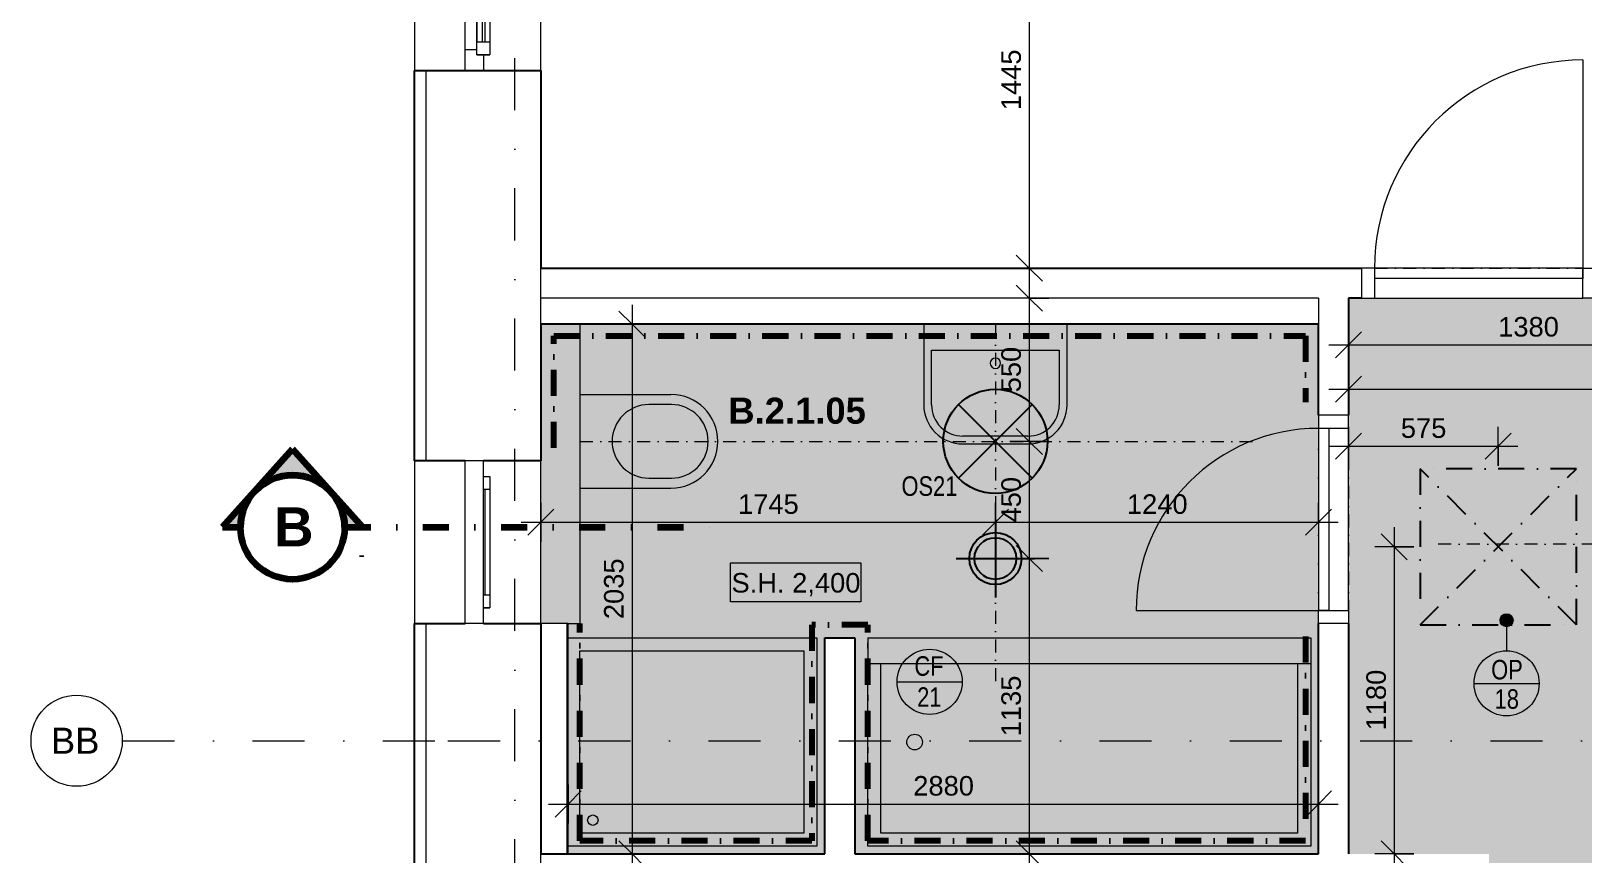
# Model space of a CAD drawing. Header units: millimetres. Extents: x -8336 to 42027, y -1655 to 58543.
# Drawn here: x -8336 to -2379, y 50368 to 53529 of the extents above; entities that cross this region are included whole.
import ezdxf

# ---------------------------------------------------------------- set-up
doc = ezdxf.new("R2010")
doc.units = ezdxf.units.MM
for name, pattern in [('ABMV_DashDot_2_2mm-S0_6mm', [110, 50, -30, 0, -30]), ('HA_DashDot_10mm-S3mm', [500, 200, -150, 0, -150]), ('HA_DashDot_2_2mm-S0_6mm', [110, 50, -30, 0, -30]), ('HA_DashDot_4mm-S1mm', [200, 100, -50, 0, -50]), ('HA_DashDot_6mm-S2mm', [300, 100, -100, 0, -100])]:
    doc.linetypes.add(name, pattern=pattern)
for name, color, linetype, lineweight in [('-UNDERLAY_I-WALL-____-OTLN', 9, 'Continuous', 9), ('-UNDERLAY_P-SANR-FIXT-OTLN', 9, 'Continuous', 9), ('A-____-____-DIMS', 9, 'Continuous', 5), ('A-____-____-DIMS-50', 9, 'Continuous', 5), ('A-AREA-____-IDEN', 9, 'Continuous', 9), ('A-CLNG-____-IDEN', 9, 'Continuous', 9), ('A-CLNG-____-OTLN', 9, 'Continuous', 9), ('A-CLNG-____-PATT', 9, 'Continuous', 9), ('A-DETL-____-OTLN', 9, 'Continuous', 25), ('A-DOOR-____-MCUT', 9, 'HA_DashDot_2_2mm-S0_6mm', 9), ('A-DOOR-____-OTLN', 9, 'Continuous', 9), ('A-DOOR-FRAM-OTLN', 9, 'Continuous', 9), ('A-FLOR-____-OVHD', 9, 'HA_DashDot_4mm-S1mm', 25), ('A-GENM-____-IDEN', 9, 'Continuous', 9), ('A-GENM-____-OTLN', 9, 'Continuous', 9), ('A-GLAZ-____-MCUT', 9, 'Continuous', 5), ('A-GLAZ-____-OTLN', 9, 'Continuous', 5), ('A-WALL-____-MCUT', 9, 'Continuous', 25), ('A-WALL-____-OTLN', 9, 'Continuous', 9), ('E-LITE-EQPM-IDEN', 9, 'Continuous', 9), ('E-LITE-EQPM-OTLN', 9, 'Continuous', 9), ('G-____-____-DIMS', 9, 'Continuous', 5), ('G-____-____-SYMB', 9, 'Continuous', 5), ('I-WALL-____-MCUT', 9, 'Continuous', 25), ('M-HVAC-CDFF-OTLN', 9, 'Continuous', 9), ('S-GRID-____-IDEN', 9, 'Continuous', 9), ('S-GRID-____-OTLN', 9, 'Continuous', 5)]:
    doc.layers.add(name, color=color, linetype=linetype, lineweight=lineweight)
doc.styles.add('Arial', font='arial.ttf', dxfattribs={"height": 100})
doc.styles.add('Arial_1', font='arial.ttf', dxfattribs={"height": 75})
doc.styles.add('Arial_2', font='arial.ttf', dxfattribs={"width": 0.8, "height": 75})
doc.styles.add('Arial_3', font='arial.ttf', dxfattribs={"height": 50})
doc.styles.add('Arial_B', font='arialbd.ttf', dxfattribs={"height": 100})
doc.styles.add('Arial_B_1', font='arialbd.ttf', dxfattribs={"height": 150})
doc.dimstyles.new('Inner_Dimensions', dxfattribs={"dimscale": 304.8, "dimtxt": 76.519455, "dimasz": 0.328084, "dimexe": 0.246063, "dimexo": 0.0625, "dimgap": 0.032808, "dimtad": 1, "dimdec": 0, "dimzin": 0, "dimdsep": 46, "dimtxsty": 'Arial_1', "dimblk1": 'OBLIQUE', "dimblk2": 'OBLIQUE', "dimsah": 1, "dimcen": 0.09, "dimdle": 0.246063, "dimazin": 0, "dimtfac": 1, "dimtdec": 4, "dimtix": 1, "dimtmove": 0, "dimatfit": 3, "dimfxl": 0.246063, "dimfxlon": 1, "dimtvp": 1, "dimtolj": 1, "dimtzin": 0, "dimlwd": 9, "dimlwe": 9, "dimarcsym": 2})

# ---------------------------------------------------------------- blocks, each defined once
blk = doc.blocks.new('ABMV_Bathtub_Generic - 800_1700-1419220-DPS_B - 2NP')
at = {"layer": '-UNDERLAY_P-SANR-FIXT-OTLN', "color": 254}
for p, q in [((100, 1700), (800, 1700)), ((100, 1700), (800, 1700)), ((800, 1700), (800, 0)), ((800, 1700), (800, 0)), ((100, 1650), (750, 1650)), ((100, 1650), (750, 1650)), ((750, 1650), (750, 50)), ((750, 1650), (750, 50)), ((750, 50), (100, 50)), ((750, 50), (100, 50)), ((800, 0), (100, 0)), ((800, 0), (100, 0))]:
    blk.add_line(p, q, dxfattribs=at)
blk.add_circle((400, 180), 30, dxfattribs=at)
blk = doc.blocks.new('ABMV_ShowerBasin_Generic - 800x960-1545186-DPS_B - 2NP')
at = {"layer": '-UNDERLAY_P-SANR-FIXT-OTLN', "color": 254}
for p, q in [((0, 800), (960, 800)), ((960, 800), (960, 0)), ((50, 750), (910, 750)), ((50, 50), (50, 750)), ((910, 750), (910, 50)), ((960, 0), (0, 0)), ((910, 50), (50, 50))]:
    blk.add_line(p, q, dxfattribs=at)
blk.add_circle((100, 100), 20, dxfattribs=at)
blk = doc.blocks.new('ABMV_Toilet_WallHung - Default-1991236-DPS_B - 2NP')
at = {"layer": '-UNDERLAY_P-SANR-FIXT-OTLN', "color": 254}
for p, q in [((-55, 75), (-55, 424.6)), ((-16.3, 426.2), (-16.3, 340.3)), ((266.3, 340.3), (266.3, 426.2)), ((305, 75), (305, 424.6))]:
    blk.add_line(p, q, dxfattribs=at)
for centre, radius, start, end in [((125, 424.6), 180, 0, 180), ((125, 426.2), 141.3, 360, 180), ((125, 340.3), 141.3, 180, 360)]:
    blk.add_arc(centre, radius, start, end, dxfattribs=at)
blk = doc.blocks.new('ABMV_WashBasin_Generic - 550x460-1959867-DPS_B - 2NP')
at = {"layer": '-UNDERLAY_P-SANR-FIXT-OTLN', "color": 254}
for p, q in [((250, 510), (0, 510)), ((0, 480), (250, 480)), ((-150, 360), (-150, 50)), ((-120, 150), (-120, 360)), ((370, 360), (370, 150)), ((400, 50), (400, 360)), ((370, 150), (-120, 150)), ((-150, 50), (400, 50))]:
    blk.add_line(p, q, dxfattribs=at)
for centre, radius, start, end in [((0, 360), 150, 90, 180), ((0, 360), 120, 90, 180), ((250, 360), 150, 360, 90), ((250, 360), 120, 360, 90), ((125, 200), 20, 90, 270), ((125, 200), 20, 270, 90)]:
    blk.add_arc(centre, radius, start, end, dxfattribs=at)
blk = doc.blocks.new('HA_WD_SinglePanel - 1000x1500-1670803-DPS_B - 2NP')
at = {"layer": 'A-GLAZ-____-MCUT'}
for p, q in [((-500, 70), (-420, 70)), ((-420, 70), (-420, 25)), ((420, 25), (420, 70)), ((420, 70), (500, 70)), ((-440, 0), (-500, 0)), ((-440, -25), (-440, 25)), ((-440, 25), (-390, 25)), ((-390, 25), (-390, -25)), ((390, 5), (-390, 5)), ((390, -25), (390, 25)), ((390, 25), (440, 25)), ((440, 25), (440, -25)), ((500, 0), (440, 0)), ((-390, -25), (-440, -25)), ((390, -5), (-390, -5)), ((440, -25), (390, -25))]:
    blk.add_line(p, q, dxfattribs=at)
at = {"layer": 'A-GLAZ-____-OTLN'}
for p, q in [((-420, 70), (420, 70)), ((-440, 25), (-440, -25)), ((-440, 25), (440, 25)), ((390, 25), (-390, 25)), ((440, 25), (440, -25)), ((440, -25), (-440, -25)), ((390, -25), (-390, -25))]:
    blk.add_line(p, q, dxfattribs=at)
blk = doc.blocks.new('HA_WD_SinglePanel - 625x1000-1670806-DPS_B - 2NP')
at = {"layer": 'A-GLAZ-____-MCUT'}
for p, q in [((-252.5, -25), (-252.5, 0)), ((-202.5, 0), (-202.5, -25)), ((202.5, -25), (202.5, 0)), ((252.5, 0), (252.5, -25)), ((-202.5, -25), (-252.5, -25)), ((202.5, -5), (-202.5, -5)), ((252.5, -25), (202.5, -25))]:
    blk.add_line(p, q, dxfattribs=at)
at = {"layer": 'A-GLAZ-____-OTLN'}
for p, q in [((-312.5, 0), (-312.5, 70)), ((-312.5, 70), (312.5, 70)), ((312.5, 0), (312.5, 70)), ((-312.5, 0), (312.5, 0)), ((-252.5, 0), (-252.5, -25)), ((252.5, 0), (252.5, -25)), ((252.5, -25), (-252.5, -25)), ((202.5, -25), (-202.5, -25))]:
    blk.add_line(p, q, dxfattribs=at)
blk = doc.blocks.new('HA_DR_Single_Swing_Solid - In_BJ_800x2100-2124336-DPS_B - 2NP')
at = {"layer": 'A-DOOR-____-MCUT'}
for p, q in [((-400, 57.5), (400, 57.5)), ((-400, -57.5), (400, -57.5))]:
    blk.add_line(p, q, dxfattribs=at)
at = {"layer": 'A-DOOR-____-OTLN', "lineweight": 5}
blk.add_line((400, 857.5), (400, 57.5), dxfattribs=at)
at = {"layer": 'A-DOOR-____-OTLN'}
for p, q in [((400, 57.5), (-400, 57.5)), ((-400, 57.5), (-400, 17.5)), ((400, 17.5), (-400, 17.5)), ((400, 57.5), (400, 17.5))]:
    blk.add_line(p, q, dxfattribs=at)
at = {"layer": 'A-DOOR-____-OTLN', "lineweight": 5}
blk.add_arc((400, 57.5), 800, 90, 180, dxfattribs=at)
at = {"layer": 'A-DOOR-FRAM-OTLN'}
for p, q in [((-450, 57.5), (-450, -57.5)), ((-400, 57.5), (-450, 57.5)), ((-400, 57.5), (-400, -57.5)), ((400, -57.5), (400, 57.5)), ((400, 57.5), (450, 57.5)), ((450, 57.5), (450, -57.5)), ((-450, -57.5), (-400, -57.5)), ((-400, -57.5), (400, -57.5)), ((450, -57.5), (400, -57.5))]:
    blk.add_line(p, q, dxfattribs=at)
blk = doc.blocks.new('HA_DR_Single_Swing_Solid - In_BJ_700x2100-2124342-DPS_B - 2NP')
at = {"layer": 'A-DOOR-____-MCUT'}
for p, q in [((-350, 57.5), (350, 57.5)), ((-350, -57.5), (350, -57.5))]:
    blk.add_line(p, q, dxfattribs=at)
at = {"layer": 'A-DOOR-____-OTLN'}
for p, q in [((-350, -17.5), (-350, -57.5)), ((-350, -17.5), (350, -17.5)), ((-350, -57.5), (350, -57.5)), ((350, -17.5), (350, -57.5))]:
    blk.add_line(p, q, dxfattribs=at)
at = {"layer": 'A-DOOR-____-OTLN', "lineweight": 5}
blk.add_line((350, -757.5), (350, -57.5), dxfattribs=at)
blk.add_arc((350, -57.5), 700, 180, 270, dxfattribs=at)
at = {"layer": 'A-DOOR-FRAM-OTLN'}
for p, q in [((-350, 57.5), (-400, 57.5)), ((-400, 57.5), (-400, -57.5)), ((350, 57.5), (-350, 57.5)), ((-350, 57.5), (-350, -57.5)), ((350, -57.5), (350, 57.5)), ((350, 57.5), (400, 57.5)), ((400, 57.5), (400, -57.5)), ((-400, -57.5), (-350, -57.5)), ((400, -57.5), (350, -57.5))]:
    blk.add_line(p, q, dxfattribs=at)
blk = doc.blocks.new('HA_LF_GenericSymbol - OS21_koupelny-1994274-DPS_B - 2NP')
at = {"layer": 'E-LITE-EQPM-OTLN', "color": 11, "lineweight": 25}
for p, q in [((141.4, 141.4), (-141.4, -141.4)), ((-141.4, 141.4), (141.4, -141.4))]:
    blk.add_line(p, q, dxfattribs=at)
blk.add_circle((0, 0), 200, dxfattribs=at)
blk = doc.blocks.new('HA_GM_Tiling_LineBased - Generic Tiles-1696967-DPS_B - 2NP')
at = {"layer": 'A-GENM-____-OTLN', "linetype": 'HA_DashDot_4mm-S1mm', "lineweight": 80}
blk.add_line((50, -50), (835, -50), dxfattribs=at)
blk = doc.blocks.new('HA_GM_Tiling_LineBased - Generic Tiles-1696963-DPS_B - 2NP')
at = {"layer": 'A-GENM-____-OTLN', "linetype": 'HA_DashDot_4mm-S1mm', "lineweight": 80}
blk.add_line((50, -50), (1730, -50), dxfattribs=at)
blk = doc.blocks.new('HA_GM_Tiling_LineBased - Generic Tiles-1700841-DPS_B - 2NP')
at = {"layer": 'A-GENM-____-OTLN', "linetype": 'HA_DashDot_4mm-S1mm', "lineweight": 80}
blk.add_line((50, -50), (880, -50), dxfattribs=at)
blk = doc.blocks.new('HA_GM_Tiling_LineBased - Generic Tiles-1700876-DPS_B - 2NP')
at = {"layer": 'A-GENM-____-OTLN', "linetype": 'HA_DashDot_4mm-S1mm', "lineweight": 80}
blk.add_line((-50, -50), (165, -50), dxfattribs=at)
blk = doc.blocks.new('HA_GM_Tiling_LineBased - Generic Tiles-1700910-DPS_B - 2NP')
at = {"layer": 'A-GENM-____-OTLN', "linetype": 'HA_DashDot_4mm-S1mm', "lineweight": 80}
blk.add_line((-50, -50), (780, -50), dxfattribs=at)
blk = doc.blocks.new('HA_GM_Tiling_LineBased - Generic Tiles-2044022-DPS_B - 2NP')
at = {"layer": 'A-GENM-____-OTLN', "linetype": 'HA_DashDot_4mm-S1mm', "lineweight": 80}
blk.add_line((50, -50), (940, -50), dxfattribs=at)
blk = doc.blocks.new('HA_GM_Tiling_LineBased - Generic Tiles-2044556-DPS_B - 2NP')
at = {"layer": 'A-GENM-____-OTLN', "linetype": 'HA_DashDot_4mm-S1mm', "lineweight": 80}
blk.add_line((50, -50), (885, -50), dxfattribs=at)
blk = doc.blocks.new('HA_GM_Tiling_LineBased - Generic Tiles-2044521-DPS_B - 2NP')
at = {"layer": 'A-GENM-____-OTLN', "linetype": 'HA_DashDot_4mm-S1mm', "lineweight": 80}
blk.add_line((50, -50), (2935, -50), dxfattribs=at)
blk = doc.blocks.new('HA_GM_Tiling_LineBased - Generic Tiles-2035462-DPS_B - 2NP')
at = {"layer": 'A-GENM-____-OTLN', "linetype": 'HA_DashDot_4mm-S1mm', "lineweight": 80}
blk.add_line((50, -50), (305, -50), dxfattribs=at)
blk = doc.blocks.new('HA_VZT_GenericSymbol - Default-1980824-DPS_B - 2NP')
at = {"layer": 'M-HVAC-CDFF-OTLN', "color": 92, "lineweight": 25}
for p, q in [((0, 150), (0, -150)), ((-150, 0), (150, 0))]:
    blk.add_line(p, q, dxfattribs=at)
for radius in [100, 80]:
    blk.add_circle((0, 0), radius, dxfattribs=at)
blk = doc.blocks.new('HA_GM_Tiling_LineBased - Generic Tiles-2035461-DPS_B - 2NP')
at = {"layer": 'A-GENM-____-OTLN', "linetype": 'HA_DashDot_4mm-S1mm', "lineweight": 80}
blk.add_line((50, -50), (480, -50), dxfattribs=at)
blk = doc.blocks.new('Grid - Radius 3_5mm-353793-DPS_B - 2NP')
at = {"layer": 'S-GRID-____-IDEN'}
blk.add_circle((0, 0), 3.5, dxfattribs=at)
blk = doc.blocks.new('DIMBLOCK8-DPS_B - 2NP')
at = {"layer": 'A-____-____-DIMS-50', "lineweight": 9}
for p, q in [((-4504.2, 54062.7), (-4554.2, 54112.7)), ((-4429.2, 54062.7), (-4579.2, 54062.7)), ((-4504.2, 54062.7), (-4504.2, 52542.7)), ((-4504.2, 54062.7), (-4454.2, 54012.7)), ((-4504.2, 54062.7), (-4429.2, 54062.7)), ((-4504.2, 52617.7), (-4554.2, 52667.7)), ((-4429.2, 52617.7), (-4579.2, 52617.7)), ((-4504.2, 52617.7), (-4454.2, 52567.7)), ((-4504.2, 52617.7), (-4429.2, 52617.7))]:
    blk.add_line(p, q, dxfattribs=at)
at = {"layer": 'A-____-____-DIMS-50', "color": 0, "lineweight": 9, "insert": (-4611.6, 53224.9), "char_height": 75, "width": 276.883, "attachment_point": 1, "rotation": 90, "line_spacing_factor": 0.941778, "style": 'Arial_1'}
blk.add_mtext('1445', dxfattribs=at)
blk = doc.blocks.new('_Oblique')
at = {"color": 0, "linetype": 'ByBlock', "lineweight": -2}
blk.add_line((-0.5, -0.5), (0.5, 0.5), dxfattribs=at)
blk = doc.blocks.new('DIMBLOCK17-DPS_B - 2NP')
at = {"layer": 'A-____-____-DIMS-50', "lineweight": 9}
for p, q in [((-4504.2, 52502.7), (-4554.2, 52552.7)), ((-4504.2, 52577.7), (-4504.2, 51952.7)), ((-4429.2, 52502.7), (-4579.2, 52502.7)), ((-4504.2, 52502.7), (-4454.2, 52452.7)), ((-4504.2, 52502.7), (-4429.2, 52502.7)), ((-4504.2, 51952.7), (-4554.2, 52002.7)), ((-4429.2, 51952.7), (-4579.2, 51952.7)), ((-4504.2, 51952.7), (-4454.2, 51902.7)), ((-4504.2, 51952.7), (-4429.2, 51952.7))]:
    blk.add_line(p, q, dxfattribs=at)
at = {"layer": 'A-____-____-DIMS-50', "color": 0, "lineweight": 9, "insert": (-4611.6, 52141.2), "char_height": 75, "width": 207.662, "attachment_point": 1, "rotation": 90, "line_spacing_factor": 0.941778, "style": 'Arial_1'}
blk.add_mtext('550', dxfattribs=at)
blk = doc.blocks.new('DIMBLOCK18-DPS_B - 2NP')
at = {"layer": 'A-____-____-DIMS-50', "lineweight": 9}
for p, q in [((-4504.2, 51952.7), (-4554.2, 52002.7)), ((-4429.2, 51952.7), (-4579.2, 51952.7)), ((-4504.2, 51952.7), (-4504.2, 51502.7)), ((-4504.2, 51952.7), (-4454.2, 51902.7)), ((-4504.2, 51952.7), (-4429.2, 51952.7)), ((-4504.2, 51502.7), (-4554.2, 51552.7)), ((-4429.2, 51502.7), (-4579.2, 51502.7)), ((-4504.2, 51502.7), (-4454.2, 51452.7)), ((-4504.2, 51502.7), (-4429.2, 51502.7))]:
    blk.add_line(p, q, dxfattribs=at)
at = {"layer": 'A-____-____-DIMS-50', "color": 0, "lineweight": 9, "insert": (-4611.6, 51641.2), "char_height": 75, "width": 207.662, "attachment_point": 1, "rotation": 90, "line_spacing_factor": 0.941778, "style": 'Arial_1'}
blk.add_mtext('450', dxfattribs=at)
blk = doc.blocks.new('DIMBLOCK19-DPS_B - 2NP')
at = {"layer": 'A-____-____-DIMS-50', "lineweight": 9}
for p, q in [((-4504.2, 51502.7), (-4554.2, 51552.7)), ((-4429.2, 51502.7), (-4579.2, 51502.7)), ((-4504.2, 51502.7), (-4504.2, 50292.7)), ((-4504.2, 51502.7), (-4454.2, 51452.7)), ((-4504.2, 51502.7), (-4429.2, 51502.7)), ((-4504.2, 50367.7), (-4554.2, 50417.7)), ((-4429.2, 50367.7), (-4579.2, 50367.7)), ((-4504.2, 50367.7), (-4454.2, 50317.7)), ((-4504.2, 50367.7), (-4429.2, 50367.7))]:
    blk.add_line(p, q, dxfattribs=at)
at = {"layer": 'A-____-____-DIMS-50', "color": 0, "lineweight": 9, "insert": (-4611.6, 50819.9), "char_height": 75, "width": 276.883, "attachment_point": 1, "rotation": 90, "line_spacing_factor": 0.941778, "style": 'Arial_1'}
blk.add_mtext('1135', dxfattribs=at)
blk = doc.blocks.new('DIMBLOCK74-DPS_B - 2NP')
at = {"layer": 'A-____-____-DIMS-50', "lineweight": 9}
for p, q in [((-3279.3, 52397.9), (-3279.3, 52247.9)), ((-3279.3, 52322.9), (-3279.3, 52397.9)), ((-3279.3, 52322.9), (-3229.3, 52372.9)), ((-1899.3, 52247.9), (-1899.3, 52397.9)), ((-1899.3, 52322.9), (-1849.3, 52372.9)), ((-3354.3, 52322.9), (-1899.3, 52322.9)), ((-3279.3, 52322.9), (-3329.3, 52272.9)), ((-1899.3, 52322.9), (-1949.3, 52272.9)), ((-1899.3, 52322.9), (-1899.3, 52247.9))]:
    blk.add_line(p, q, dxfattribs=at)
at = {"layer": 'A-____-____-DIMS-50', "color": 0, "lineweight": 9, "insert": (-2704.7, 52430.3), "char_height": 75, "width": 276.883, "attachment_point": 1, "line_spacing_factor": 0.941778, "style": 'Arial_1'}
blk.add_mtext('1380', dxfattribs=at)
blk = doc.blocks.new('DIMBLOCK109-DPS_B - 2NP')
at = {"layer": 'A-____-____-DIMS-50', "lineweight": 9}
for p, q in [((-6379.3, 51716.8), (-6379.3, 51566.8)), ((-6379.3, 51641.8), (-6379.3, 51716.8)), ((-4634.3, 51716.8), (-4634.3, 51566.8)), ((-4634.3, 51641.8), (-4634.3, 51716.8)), ((-6454.3, 51641.8), (-4634.3, 51641.8)), ((-6379.3, 51641.8), (-6429.3, 51591.8)), ((-6379.3, 51641.8), (-6329.3, 51691.8)), ((-4634.3, 51641.8), (-4684.3, 51591.8)), ((-4634.3, 51641.8), (-4584.3, 51691.8))]:
    blk.add_line(p, q, dxfattribs=at)
at = {"layer": 'A-____-____-DIMS-50', "color": 0, "lineweight": 9, "insert": (-5622.2, 51749.2), "char_height": 75, "width": 276.883, "attachment_point": 1, "line_spacing_factor": 0.941778, "style": 'Arial_1'}
blk.add_mtext('1745', dxfattribs=at)
blk = doc.blocks.new('DIMBLOCK110-DPS_B - 2NP')
at = {"layer": 'A-____-____-DIMS-50', "lineweight": 9}
for p, q in [((-4634.3, 51716.8), (-4634.3, 51566.8)), ((-4634.3, 51641.8), (-4634.3, 51716.8)), ((-3394.3, 51716.8), (-3394.3, 51566.8)), ((-3394.3, 51641.8), (-3394.3, 51716.8)), ((-4634.3, 51641.8), (-4684.3, 51591.8)), ((-4634.3, 51641.8), (-4584.3, 51691.8)), ((-4634.3, 51641.8), (-3319.3, 51641.8)), ((-3394.3, 51641.8), (-3444.3, 51591.8)), ((-3394.3, 51641.8), (-3344.3, 51691.8))]:
    blk.add_line(p, q, dxfattribs=at)
at = {"layer": 'A-____-____-DIMS-50', "color": 0, "lineweight": 9, "insert": (-4129.7, 51749.2), "char_height": 75, "width": 276.883, "attachment_point": 1, "line_spacing_factor": 0.941778, "style": 'Arial_1'}
blk.add_mtext('1240', dxfattribs=at)
blk = doc.blocks.new('HA_TAG_GM_Products - Generic-588599-DPS_B - 2NP')
at = {"layer": 'A-GENM-____-IDEN'}
blk.add_line((-2.5, 0), (2.5, 0), dxfattribs=at)
blk.add_circle((0, 0), 2.5, dxfattribs=at)
blk = doc.blocks.new('Section - With Sheet Number-366786-DPS_B - 2NP')
at = {"layer": 'G-____-____-SYMB'}
h = blk.add_hatch(color=256, dxfattribs=at)
edge = h.paths.add_edge_path()
edge.add_line((1.37, 0), (0, 0))
edge.add_arc((-4, 0), 4, 0, 180)
edge.add_line((-8, 0), (-9.37, 0))
edge.add_line((-9.37, 0), (-4, 6))
edge.add_line((-4, 6), (1.37, 0))
at = {"layer": 'G-____-____-SYMB', "lineweight": 100}
for p, q in [((-4, 6), (-9.37, 0)), ((1.37, 0), (-4, 6)), ((-9.37, 0), (-8, 0)), ((0, 0), (1.37, 0))]:
    blk.add_line(p, q, dxfattribs=at)
blk.add_circle((-4, 0), 4, dxfattribs=at)
blk.add_arc((-4, 0), 4, 0, 180, dxfattribs=at)
blk = doc.blocks.new('Spot Elevations - Generic-448778-DPS_B - 2NP')
at = {"layer": 'G-____-____-DIMS', "lineweight": 9}
for p, q in [((-5, 0), (-5, 3)), ((-5, 3), (5, 3)), ((5, 3), (5, 0)), ((5, 0), (-5, 0))]:
    blk.add_line(p, q, dxfattribs=at)
blk = doc.blocks.new('HA_Tag_Ceiling - Group _ Type Mark-1728985-DPS_B - 2NP')
at = {"layer": 'A-CLNG-____-IDEN'}
blk.add_line((-2.5, 0), (2.5, 0), dxfattribs=at)
blk.add_circle((0, 0), 2.5, dxfattribs=at)
blk = doc.blocks.new('DIMBLOCK117-DPS_B - 2NP')
at = {"layer": 'A-____-____-DIMS-50', "lineweight": 9}
for p, q in [((-3279.3, 52008.7), (-3279.3, 51858.7)), ((-3279.3, 51933.7), (-3279.3, 52008.7)), ((-2704.3, 51858.7), (-2704.3, 52008.7)), ((-3279.3, 51933.7), (-3229.3, 51983.7)), ((-2704.3, 51933.7), (-2654.3, 51983.7)), ((-3354.3, 51933.7), (-2629.3, 51933.7)), ((-3279.3, 51933.7), (-3329.3, 51883.7)), ((-2704.3, 51933.7), (-2754.3, 51883.7)), ((-2704.3, 51933.7), (-2704.3, 51858.7))]:
    blk.add_line(p, q, dxfattribs=at)
at = {"layer": 'A-____-____-DIMS-50', "color": 0, "lineweight": 9, "insert": (-3078.3, 52041), "char_height": 75, "width": 207.662, "attachment_point": 1, "line_spacing_factor": 0.941778, "style": 'Arial_1'}
blk.add_mtext('575', dxfattribs=at)
blk = doc.blocks.new('DIMBLOCK118-DPS_B - 2NP')
at = {"layer": 'A-____-____-DIMS-50', "lineweight": 9}
for p, q in [((-3103.4, 51547.7), (-3153.4, 51597.7)), ((-3103.4, 51622.7), (-3103.4, 50292.7)), ((-3028.4, 51547.7), (-3178.4, 51547.7)), ((-3103.4, 51547.7), (-3053.4, 51497.7)), ((-3103.4, 51547.7), (-3028.4, 51547.7)), ((-3103.4, 50367.7), (-3153.4, 50417.7)), ((-3028.4, 50367.7), (-3178.4, 50367.7)), ((-3103.4, 50367.7), (-3053.4, 50317.7)), ((-3103.4, 50367.7), (-3028.4, 50367.7))]:
    blk.add_line(p, q, dxfattribs=at)
at = {"layer": 'A-____-____-DIMS-50', "color": 0, "lineweight": 9, "insert": (-3210.8, 50842.4), "char_height": 75, "width": 276.883, "attachment_point": 1, "rotation": 90, "line_spacing_factor": 0.941778, "style": 'Arial_1'}
blk.add_mtext('1180', dxfattribs=at)
blk = doc.blocks.new('DIMBLOCK155-DPS_B - 2NP')
at = {"layer": 'A-____-____-DIMS-50', "lineweight": 9}
for p, q in [((-6274.3, 50634.7), (-6274.3, 50484.7)), ((-6274.3, 50559.7), (-6274.3, 50634.7)), ((-3394.3, 50634.7), (-3394.3, 50484.7)), ((-3394.3, 50559.7), (-3394.3, 50634.7)), ((-6274.3, 50559.7), (-6224.3, 50609.7)), ((-3394.3, 50559.7), (-3344.3, 50609.7)), ((-6349.3, 50559.7), (-3319.3, 50559.7)), ((-6274.3, 50559.7), (-6324.3, 50509.7)), ((-3394.3, 50559.7), (-3444.3, 50509.7))]:
    blk.add_line(p, q, dxfattribs=at)
at = {"layer": 'A-____-____-DIMS-50', "color": 0, "lineweight": 9, "insert": (-4949.7, 50667.1), "char_height": 75, "width": 276.883, "attachment_point": 1, "line_spacing_factor": 0.941778, "style": 'Arial_1'}
blk.add_mtext('2880', dxfattribs=at)
blk = doc.blocks.new('DIMBLOCK156-DPS_B - 2NP')
at = {"layer": 'A-____-____-DIMS-50', "lineweight": 9}
for p, q in [((-6029, 52477.7), (-6029, 50292.7)), ((-6029, 52402.7), (-6079, 52452.7)), ((-5954, 52402.7), (-6104, 52402.7)), ((-6029, 52402.7), (-5979, 52352.7)), ((-6029, 52402.7), (-5954, 52402.7)), ((-6029, 50367.7), (-6079, 50417.7)), ((-5954, 50367.7), (-6104, 50367.7)), ((-6029, 50367.7), (-5979, 50317.7)), ((-6029, 50367.7), (-5954, 50367.7))]:
    blk.add_line(p, q, dxfattribs=at)
at = {"layer": 'A-____-____-DIMS-50', "color": 0, "lineweight": 9, "insert": (-6136.4, 51269.9), "char_height": 75, "width": 276.883, "attachment_point": 1, "rotation": 90, "line_spacing_factor": 0.941778, "style": 'Arial_1'}
blk.add_mtext('2035', dxfattribs=at)
blk = doc.blocks.new('DIMBLOCK168-DPS_B - 2NP')
at = {"layer": 'A-____-____-DIMS-50', "lineweight": 9}
for p, q in [((-3279.3, 52228.2), (-3279.3, 52078.2)), ((-3279.3, 52153.2), (-3279.3, 52228.2)), ((-3279.3, 52153.2), (-3229.3, 52203.2)), ((2950.7, 52228.2), (2950.7, 52078.2)), ((2950.7, 52153.2), (2950.7, 52228.2)), ((2950.7, 52153.2), (3000.7, 52203.2)), ((-3354.3, 52153.2), (3025.7, 52153.2)), ((-3279.3, 52153.2), (-3329.3, 52103.2)), ((2950.7, 52153.2), (2900.7, 52103.2))]:
    blk.add_line(p, q, dxfattribs=at)
at = {"layer": 'A-____-____-DIMS-50', "color": 0, "lineweight": 9, "insert": (-279.7, 52260.6), "char_height": 75, "width": 276.883, "attachment_point": 1, "line_spacing_factor": 0.941778, "style": 'Arial_1'}
blk.add_mtext('6230', dxfattribs=at)

msp = doc.modelspace()

# ---------------------------------------------------------------- hatches: boundary and pattern name
at = {"layer": 'A-CLNG-____-PATT'}
h = msp.add_hatch(color=256, dxfattribs=at)
h.paths.add_polyline_path([(-1154.3, 48617.7), (-1054.3, 48617.7), (-1054.3, 50927.7), (2950.7, 50927.7), (2950.7, 52672.7), (985.7, 52672.7), (985.7, 52022.7), (870.7, 52022.7), (870.7, 52672.7), (140.7, 52672.7), (140.7, 52022.7), (25.7, 52022.7), (25.7, 52502.7), (-3279.3, 52502.7), (-3279.3, 50367.7), (-2739.3, 50367.7), (-2739.3, 48617.7), (-1204.3, 48617.7)])
h.paths.add_polyline_path([(-1899.3, 51022.7), (-1908.4, 51023.9), (-1916.8, 51027.4), (-1924.1, 51033), (-1929.6, 51040.2), (-1933.1, 51048.7), (-1934.3, 51057.7), (-1933.1, 51066.8), (-1929.6, 51075.2), (-1924.1, 51082.5), (-1916.8, 51088), (-1908.4, 51091.5), (-1899.3, 51092.7), (-1890.3, 51091.5), (-1881.8, 51088), (-1874.6, 51082.5), (-1869, 51075.2), (-1865.5, 51066.8), (-1864.3, 51057.7), (-1865.5, 51048.7), (-1869, 51040.2), (-1874.6, 51033), (-1881.8, 51027.4), (-1890.3, 51023.9)])
msp.add_hatch(color=256, dxfattribs=at).paths.add_polyline_path([(-3394.3, 50367.7), (-3394.3, 52402.7), (-6379.3, 52402.7), (-6379.3, 51252.7), (-6274.3, 51252.7), (-6274.3, 50367.7), (-5289.3, 50367.7), (-5289.3, 51197.7), (-5174.3, 51197.7), (-5174.3, 50367.7), (-3561.9, 50367.7)])
at = {"layer": 'A-GENM-____-IDEN'}
h = msp.add_hatch(color=256, dxfattribs=at)
edge = h.paths.add_edge_path()
edge.add_arc((-2672.4, 51265.7), 25, 0, 360)

# ---------------------------------------------------------------- linework, layer by layer
at = {"layer": '-UNDERLAY_I-WALL-____-OTLN'}
for p, q in [((-6379.3, 50367.7), (-6379.3, 52502.7)), ((-6229.3, 52402.7), (-6229.3, 51252.7)), ((-6279.3, 51252.7), (-6279.3, 50367.7)), ((-6274.3, 51252.7), (-6229.3, 51252.7)), ((-5124.3, 51197.7), (-3424.3, 51197.7)), ((-5124.3, 51197.7), (-5124.3, 51097.7)), ((-3424.3, 51197.7), (-3424.3, 51097.7)), ((-3424.3, 51097.7), (-5124.3, 51097.7))]:
    msp.add_line(p, q, dxfattribs=at)
at = {"layer": 'A-CLNG-____-OTLN'}
for p, q in [((-6274.3, 51252.7), (-6379.3, 51252.7)), ((-6274.3, 50367.7), (-6274.3, 51252.7))]:
    msp.add_line(p, q, dxfattribs=at)
at = {"layer": 'A-DETL-____-OTLN', "linetype": 'ABMV_DashDot_2_2mm-S0_6mm', "lineweight": 5}
for p, q in [((-4634.3, 52402.7), (-4634.3, 51002.7)), ((-6229.3, 51952.7), (-3629.3, 51952.7)), ((2950.7, 51557.7), (-2949.3, 51557.7))]:
    msp.add_line(p, q, dxfattribs=at)
at = {"layer": 'A-FLOR-____-OVHD'}
for p, q in [((-2404.3, 51847.7), (-3004.3, 51847.7)), ((-3004.3, 51847.7), (-3004.3, 51247.7)), ((-2404.3, 51247.7), (-3004.3, 51847.7)), ((-3004.3, 51247.7), (-2404.3, 51847.7)), ((-2404.3, 51247.7), (-2404.3, 51847.7)), ((-3004.3, 51247.7), (-2404.3, 51247.7))]:
    msp.add_line(p, q, dxfattribs=at)
at = {"layer": 'A-GENM-____-IDEN'}
msp.add_line((-2672.4, 51265.7), (-2672.4, 51148.2), dxfattribs=at)
msp.add_circle((-2672.4, 51265.7), 25, dxfattribs=at)
at = {"layer": 'A-WALL-____-MCUT'}
for p, q in [((-6864.3, 53377.7), (-6379.3, 53377.7)), ((-6864.3, 51877.7), (-6864.3, 53377.7)), ((-6379.3, 53377.7), (-6379.3, 52617.7)), ((-6379.3, 52402.7), (-6379.3, 51877.7)), ((-6669.3, 51877.7), (-6864.3, 51877.7)), ((-6379.3, 51877.7), (-6599.3, 51877.7)), ((-6864.3, 51252.7), (-6669.3, 51252.7)), ((-6864.3, 49427.7), (-6864.3, 51252.7)), ((-6599.3, 51252.7), (-6379.3, 51252.7)), ((-6379.3, 51252.7), (-6379.3, 50367.7))]:
    msp.add_line(p, q, dxfattribs=at)
at = {"layer": 'A-WALL-____-MCUT', "lineweight": 9}
for p, q in [((-6819.3, 51877.7), (-6819.3, 53377.7)), ((-6379.3, 52402.7), (-6379.3, 52617.7)), ((-3394.3, 52502.7), (-6379.3, 52502.7)), ((-3394.3, 52502.7), (-3394.3, 52402.7)), ((-6819.3, 49427.7), (-6819.3, 51252.7)), ((-6379.3, 50252.7), (-6379.3, 50367.7))]:
    msp.add_line(p, q, dxfattribs=at)
at = {"layer": 'A-WALL-____-OTLN'}
for p, q in [((-6864.3, 54377.7), (-6864.3, 53377.7)), ((-6379.3, 53377.7), (-6379.3, 54377.7)), ((-6864.3, 51877.7), (-6864.3, 51252.7)), ((-6379.3, 51252.7), (-6379.3, 51877.7))]:
    msp.add_line(p, q, dxfattribs=at)
at = {"layer": 'G-____-____-SYMB', "linetype": 'HA_DashDot_6mm-S2mm', "lineweight": 100}
msp.add_line((-7131.9, 51622.7), (-5715.7, 51622.7), dxfattribs=at)
at = {"layer": 'I-WALL-____-MCUT'}
for p, q in [((-6379.3, 52617.7), (-3229.3, 52617.7)), ((-3229.3, 52502.7), (-3279.3, 52502.7)), ((-3279.3, 52502.7), (-3279.3, 52052.7)), ((-3394.3, 52402.7), (-6379.3, 52402.7)), ((-3394.3, 52052.7), (-3394.3, 52402.7)), ((-3394.3, 50367.7), (-3394.3, 51252.7)), ((-3279.3, 51252.7), (-3279.3, 50367.7)), ((-5289.3, 50367.7), (-5289.3, 51197.7)), ((-5289.3, 51197.7), (-5174.3, 51197.7)), ((-5174.3, 51197.7), (-5174.3, 50367.7)), ((-6379.3, 50367.7), (-5289.3, 50367.7)), ((-5174.3, 50367.7), (-3394.3, 50367.7))]:
    msp.add_line(p, q, dxfattribs=at)
at = {"layer": 'S-GRID-____-OTLN', "linetype": 'HA_DashDot_10mm-S3mm', "lineweight": 9}
for p, q in [((-6479.3, 38722), (-6479.3, 56942.9)), ((-7985.5, 50802.7), (-6735.5, 50802.7)), ((-6735.5, 50802.7), (21191.8, 50802.7))]:
    msp.add_line(p, q, dxfattribs=at)

# ---------------------------------------------------------------- block references
at = {"layer": '-UNDERLAY_P-SANR-FIXT-OTLN', "color": 254}
for name, p, rotation in [('ABMV_WashBasin_Generic - 550x460-1959867-DPS_B - 2NP', (-4509.3, 52452.7), 180), ('ABMV_Toilet_WallHung - Default-1991236-DPS_B - 2NP', (-6304.3, 52077.7), 269.9999999999998), ('ABMV_Bathtub_Generic - 800_1700-1419220-DPS_B - 2NP', (-5124.3, 51197.7), 269.9999999999995)]:
    msp.add_blockref(name, p, dxfattribs=dict(at, rotation=rotation))
msp.add_blockref('ABMV_ShowerBasin_Generic - 800x960-1545186-DPS_B - 2NP', (-6279.3, 50397.7), dxfattribs=at)
at = {"layer": 'A-CLNG-____-IDEN', "xscale": 49.99999999999998, "yscale": 49.99999999999998, "zscale": 49.99999999999998}
msp.add_blockref('HA_Tag_Ceiling - Group _ Type Mark-1728985-DPS_B - 2NP', (-4886.8, 51029), dxfattribs=at)
at = {"layer": 'A-DOOR-____-OTLN'}
msp.add_blockref('HA_DR_Single_Swing_Solid - In_BJ_800x2100-2124336-DPS_B - 2NP', (-2779.3, 52560.2), dxfattribs=at)
at = {"layer": 'A-DOOR-____-OTLN', "rotation": 269.9999999999998}
msp.add_blockref('HA_DR_Single_Swing_Solid - In_BJ_700x2100-2124342-DPS_B - 2NP', (-3336.8, 51652.7), dxfattribs=at)
at = {"layer": 'A-GENM-____-IDEN', "xscale": 49.99999999999998, "yscale": 49.99999999999998, "zscale": 49.99999999999998}
msp.add_blockref('HA_TAG_GM_Products - Generic-588599-DPS_B - 2NP', (-2672.4, 51023.2), dxfattribs=at)
at = {"layer": 'A-GENM-____-OTLN', "linetype": 'HA_DashDot_4mm-S1mm', "lineweight": 80}
msp.add_blockref('HA_GM_Tiling_LineBased - Generic Tiles-2044521-DPS_B - 2NP', (-6379.3, 52407.7), dxfattribs=at)
for name, p, rotation in [('HA_GM_Tiling_LineBased - Generic Tiles-2035461-DPS_B - 2NP', (-6379.3, 51877.7), 89.9999999999999), ('HA_GM_Tiling_LineBased - Generic Tiles-2035462-DPS_B - 2NP', (-3394.3, 52407.7), 269.9999999999999), ('HA_GM_Tiling_LineBased - Generic Tiles-2044556-DPS_B - 2NP', (-6279.3, 50367.7), 89.99999999999993), ('HA_GM_Tiling_LineBased - Generic Tiles-1700876-DPS_B - 2NP', (-5174.3, 51197.7), 180), ('HA_GM_Tiling_LineBased - Generic Tiles-1700910-DPS_B - 2NP', (-5289.3, 51197.7), 269.9999999999999), ('HA_GM_Tiling_LineBased - Generic Tiles-1700841-DPS_B - 2NP', (-5174.3, 50367.7), 89.99999999999993), ('HA_GM_Tiling_LineBased - Generic Tiles-1696967-DPS_B - 2NP', (-3394.3, 51252.7), 269.9999999999999), ('HA_GM_Tiling_LineBased - Generic Tiles-2044022-DPS_B - 2NP', (-5289.3, 50367.7), 180), ('HA_GM_Tiling_LineBased - Generic Tiles-1696963-DPS_B - 2NP', (-3394.3, 50367.7), 180)]:
    msp.add_blockref(name, p, dxfattribs=dict(at, rotation=rotation))
at = {"layer": 'A-GLAZ-____-OTLN', "rotation": 89.9999999999998}
for name, p in [('HA_WD_SinglePanel - 1000x1500-1670803-DPS_B - 2NP', (-6599.3, 53877.7)), ('HA_WD_SinglePanel - 625x1000-1670806-DPS_B - 2NP', (-6599.3, 51565.2))]:
    msp.add_blockref(name, p, dxfattribs=at)
at = {"layer": 'E-LITE-EQPM-OTLN', "color": 11, "lineweight": 25}
msp.add_blockref('HA_LF_GenericSymbol - OS21_koupelny-1994274-DPS_B - 2NP', (-4634.3, 51952.7), dxfattribs=at)
at = {"layer": 'G-____-____-DIMS', "lineweight": 9, "xscale": 49.99999999999998, "yscale": 49.99999999999998, "zscale": 49.99999999999998}
msp.add_blockref('Spot Elevations - Generic-448778-DPS_B - 2NP', (-5400.5, 51336), dxfattribs=at)
at = {"layer": 'G-____-____-SYMB', "lineweight": 100, "xscale": 49.99999999999998, "yscale": 49.99999999999998, "zscale": 49.99999999999998}
msp.add_blockref('Section - With Sheet Number-366786-DPS_B - 2NP', (-7131.9, 51622.7), dxfattribs=at)
at = {"layer": 'M-HVAC-CDFF-OTLN', "color": 92, "lineweight": 25}
msp.add_blockref('HA_VZT_GenericSymbol - Default-1980824-DPS_B - 2NP', (-4634.3, 51502.7), dxfattribs=at)
at = {"layer": 'S-GRID-____-IDEN', "xscale": 49.99999999999998, "yscale": 49.99999999999998, "zscale": 49.99999999999998, "rotation": 269.9999999999996}
msp.add_blockref('Grid - Radius 3_5mm-353793-DPS_B - 2NP', (-8160.5, 50802.7), dxfattribs=at)

# ---------------------------------------------------------------- texts
at = {"layer": 'A-AREA-____-IDEN', "lineweight": 5, "insert": (-5659.5, 52120.5), "char_height": 100, "width": 653.375, "attachment_point": 1, "style": 'Arial_B'}
msp.add_mtext('B.2.1.05', dxfattribs=at)
at = {"layer": 'A-CLNG-____-IDEN', "lineweight": 5, "char_height": 75, "attachment_point": 1, "style": 'Arial_2'}
for s, insert, width in [('CF', (-4945.2, 51127.2), 137.89), ('21', (-4934.6, 51008.1), 115.443)]:
    msp.add_mtext(s, dxfattribs=dict(at, insert=insert, width=width))
at = {"layer": 'A-GENM-____-IDEN', "lineweight": 5, "char_height": 75, "attachment_point": 1, "style": 'Arial_2'}
for s, insert, width in [('OP', (-2731.4, 51113.3), 147.51), ('18', (-2718.2, 51000.6), 115.443)]:
    msp.add_mtext(s, dxfattribs=dict(at, insert=insert, width=width))
at = {"layer": 'E-LITE-EQPM-IDEN', "lineweight": 5, "insert": (-4994.7, 51818.4), "char_height": 75, "width": 262.953, "attachment_point": 1, "style": 'Arial_2'}
msp.add_mtext('OS21', dxfattribs=at)
at = {"layer": 'G-____-____-DIMS', "lineweight": 9, "insert": (-5647.3, 51446.9), "char_height": 75, "width": 592.246, "attachment_point": 1, "line_spacing_factor": 0.941778, "style": 'Arial_1'}
msp.add_mtext('S.H. 2,400', dxfattribs=at)
at = {"layer": 'G-____-____-SYMB', "attachment_point": 1}
for s, insert, char_height, width, style in [('\\fArial|b1|i0|c0|p34|;B', (-7402.5, 51699.4), 150, 184.388, 'Arial_B_1'), ('-', (-7078.4, 51542.4), 50, 28.059, 'Arial_3')]:
    msp.add_mtext(s, dxfattribs=dict(at, insert=insert, char_height=char_height, width=width, style=style))
at = {"layer": 'S-GRID-____-IDEN', "lineweight": 5, "insert": (-8259.3, 50852.8), "char_height": 100, "width": 232.489, "attachment_point": 1, "style": 'Arial'}
msp.add_mtext('BB', dxfattribs=at)

# ---------------------------------------------------------------- dimensions: what is measured, and where the dimension line sits
at = {"layer": 'A-____-____-DIMS', "lineweight": 9}
for base, p1, p2, override, picture, middle in [((-4504.2, 52617.7), (-4429.2, 54062.7), (-4429.2, 52617.7), {"dimpost": '<>', "dimfxl": 1445}, 'DIMBLOCK8-DPS_B - 2NP', (-4552.5, 53340.2)), ((-4504.2, 51952.7), (-4429.2, 52502.7), (-4429.2, 51952.7), {"dimpost": '<>', "dimfxl": 550}, 'DIMBLOCK17-DPS_B - 2NP', (-4552.5, 52227.7)), ((-6029, 50367.7), (-5954, 52402.7), (-5954, 50367.7), {"dimpost": '<>', "dimfxl": 2035}, 'DIMBLOCK156-DPS_B - 2NP', (-6077.3, 51385.2)), ((-4504.2, 51502.7), (-4429.2, 51952.7), (-4429.2, 51502.7), {"dimpost": '<>', "dimfxl": 450}, 'DIMBLOCK18-DPS_B - 2NP', (-4552.5, 51727.7)), ((-3103.4, 50367.7), (-3028.4, 51547.7), (-3028.4, 50367.7), {"dimpost": '<>', "dimfxl": 1180}, 'DIMBLOCK118-DPS_B - 2NP', (-3151.7, 50957.7)), ((-4504.2, 50367.7), (-4429.2, 51502.7), (-4429.2, 50367.7), {"dimpost": '<>', "dimfxl": 1135}, 'DIMBLOCK19-DPS_B - 2NP', (-4552.5, 50935.2))]:
    dim = msp.add_linear_dim(base=base, p1=p1, p2=p2, angle=90, dimstyle='Inner_Dimensions', override=override, dxfattribs=at)
    dim.commit()
    dim.dimension.update_dxf_attribs({"geometry": picture, "text_midpoint": middle})
for base, p1, p2, override, picture, middle in [((-1899.3, 52322.9), (-3279.3, 52397.9), (-1899.3, 52247.9), {"dimpost": '<>', "dimfxl": 1388.128236}, 'DIMBLOCK74-DPS_B - 2NP', (-2589.3, 52371.2)), ((2950.7, 52153.2), (-3279.3, 52228.2), (2950.7, 52228.2), {"dimpost": '<>', "dimfxl": 6230}, 'DIMBLOCK168-DPS_B - 2NP', (-164.3, 52201.5)), ((-2704.3, 51933.7), (-3279.3, 52008.7), (-2704.3, 51858.7), {"dimpost": '<>', "dimfxl": 594.243216}, 'DIMBLOCK117-DPS_B - 2NP', (-2991.8, 51981.8)), ((-4634.3, 51641.8), (-6379.3, 51716.8), (-4634.3, 51716.8), {"dimpost": '<>', "dimfxl": 1745}, 'DIMBLOCK109-DPS_B - 2NP', (-5506.8, 51690.1)), ((-3394.3, 51641.8), (-4634.3, 51716.8), (-3394.3, 51716.8), {"dimpost": '<>', "dimfxl": 1240}, 'DIMBLOCK110-DPS_B - 2NP', (-4014.3, 51690.1)), ((-3394.3, 50559.7), (-6274.3, 50634.7), (-3394.3, 50634.7), {"dimpost": '<>', "dimfxl": 2880}, 'DIMBLOCK155-DPS_B - 2NP', (-4834.3, 50608))]:
    dim = msp.add_linear_dim(base=base, p1=p1, p2=p2, dimstyle='Inner_Dimensions', override=override, dxfattribs=at)
    dim.commit()
    dim.dimension.update_dxf_attribs({"geometry": picture, "text_midpoint": middle})

doc.saveas('drawing.dxf')
